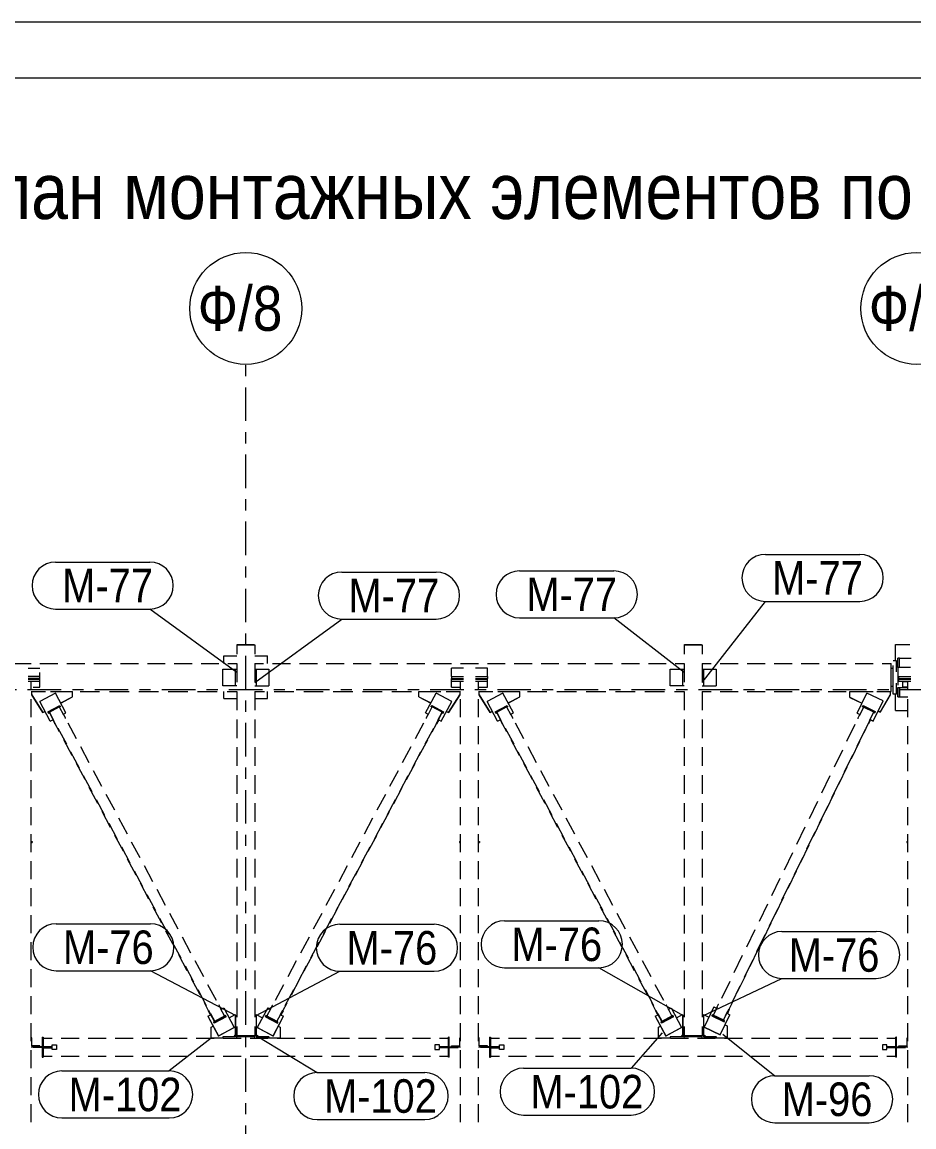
# Model space of a CAD drawing. Header units: millimetres. Extents: x -59 to 782, y -222 to 372.
# Drawn here: x 322 to 401.7, y 272.9 to 371.7 of the extents above; entities that cross this region are included whole.
import ezdxf

# ---------------------------------------------------------------- set-up
doc = ezdxf.new("R2010")
doc.units = ezdxf.units.MM
doc.linetypes.add('XKITLINE00', pattern=[0])
doc.linetypes.add('XKITLINE03', pattern=[6, 3, -1, 1, -1])
for name, color, linetype, lineweight in [('DrawingSheet', 5, 'Continuous', 0), ('OtherObjectType', 1, 'Continuous', 0), ('Part', 2, 'Continuous', 0), ('PartMark', 3, 'Continuous', 0), ('S-GRID', 1, 'Continuous', 0)]:
    doc.layers.add(name, color=color, linetype=linetype, lineweight=lineweight)
doc.styles.add('GOST type A', font='ARIAL.TTF')

msp = doc.modelspace()

# ---------------------------------------------------------------- linework, layer by layer
at = {"layer": 'DrawingSheet', "linetype": 'XKITLINE00', "lineweight": 0}
for p, q in [((781.855, 371.671), (-59.145, 371.671)), ((776.855, 366.671), (-39.145, 366.671))]:
    msp.add_line(p, q, dxfattribs=at)
at = {"layer": 'Part', "linetype": 'XKITLINE00', "lineweight": 0}
for p, q in [((341.2, 315.97), (342.8, 315.97)), ((341.2, 315.97), (341.2, 315.138)), ((341.24, 315.982), (341.242, 316.009)), ((341.24, 315.97), (341.24, 315.982)), ((341.242, 316.009), (342.762, 316.009)), ((341.242, 315.97), (341.242, 316.009)), ((342.762, 315.97), (342.762, 316.009)), ((342.8, 315.97), (342.8, 315.138)), ((381.2, 315.97), (382.8, 315.97)), ((381.2, 315.97), (381.2, 315.138)), ((381.24, 315.982), (381.242, 316.009)), ((381.24, 315.97), (381.24, 315.982)), ((381.242, 316.009), (382.762, 316.009)), ((381.242, 315.97), (381.242, 316.009)), ((382.762, 315.97), (382.762, 316.009)), ((382.8, 315.97), (382.8, 315.138)), ((400.1, 314.56), (400.1, 316)), ((400.1, 316), (401.367, 316)), ((321.2, 314.31), (322.8, 314.31)), ((323.6, 314.31), (325.2, 314.31)), ((326, 314.31), (327.6, 314.31)), ((328.4, 314.31), (330, 314.31)), ((330.8, 314.31), (332.4, 314.31)), ((333.2, 314.31), (334.8, 314.31)), ((335.6, 314.31), (337.2, 314.31)), ((338, 314.31), (339.6, 314.31)), ((340.05, 314.31), (340.05, 314.99)), ((340.05, 314.99), (341.2, 314.99)), ((340.4, 314.31), (341.2, 314.31)), ((341.2, 314.306), (341.2, 312.642)), ((342.8, 314.99), (343.95, 314.99)), ((342.8, 314.31), (343.6, 314.31)), ((342.8, 314.306), (342.8, 312.642)), ((343.95, 314.31), (343.95, 314.99)), ((344.4, 314.31), (346, 314.31)), ((346.8, 314.31), (348.4, 314.31)), ((349.2, 314.31), (350.8, 314.31)), ((351.6, 314.31), (353.2, 314.31)), ((354, 314.31), (355.6, 314.31)), ((356.4, 314.31), (358, 314.31)), ((358.8, 314.31), (360.4, 314.31)), ((361.2, 314.31), (362.8, 314.31)), ((363.6, 314.31), (365.2, 314.31)), ((366, 314.31), (367.6, 314.31)), ((368.4, 314.31), (370, 314.31)), ((370.8, 314.31), (372.4, 314.31)), ((373.2, 314.31), (374.8, 314.31)), ((375.6, 314.31), (377.2, 314.31)), ((378, 314.31), (379.6, 314.31)), ((380.4, 314.31), (381.2, 314.31)), ((381.2, 314.306), (381.2, 312.642)), ((382.8, 314.31), (383.606, 314.31)), ((382.8, 314.306), (382.8, 312.642)), ((384.411, 314.31), (386.023, 314.31)), ((386.829, 314.31), (388.44, 314.31)), ((389.246, 314.31), (390.857, 314.31)), ((391.663, 314.31), (393.274, 314.31)), ((394.08, 314.31), (395.691, 314.31)), ((396.497, 314.31), (398.109, 314.31)), ((398.914, 314.31), (399.72, 314.31)), ((399.72, 313.86), (399.72, 314.31)), ((400.18, 314.56), (399.88, 314.56)), ((400.18, 313.56), (400.18, 314.56)), ((400.44, 314.8), (400.29, 314.8)), ((400.29, 313.96), (400.29, 314.8)), ((400.44, 313.96), (400.44, 314.8)), ((400.45, 313.96), (400.45, 314.8)), ((400.45, 314.8), (401.483, 314.8)), ((322.533, 313.91), (323.6, 313.91)), ((323.6, 313.14), (323.6, 313.519)), ((339.95, 312.31), (339.95, 313.81)), ((339.95, 313.81), (341.2, 313.81)), ((341.08, 312.31), (341.08, 313.81)), ((342.8, 313.81), (342.92, 313.81)), ((342.92, 313.81), (342.92, 312.31)), ((342.92, 313.81), (344.05, 313.81)), ((344.05, 313.81), (344.05, 312.31)), ((361.467, 313.91), (360.4, 313.91)), ((360.4, 313.14), (360.4, 313.91)), ((363.6, 313.91), (362.533, 313.91)), ((363.6, 313.14), (363.6, 313.91)), ((379.95, 312.31), (379.95, 313.81)), ((379.95, 313.81), (381.2, 313.81)), ((381.08, 312.31), (381.08, 313.81)), ((382.8, 313.81), (382.92, 313.81)), ((382.92, 313.81), (382.92, 312.31)), ((382.92, 313.81), (384.05, 313.81)), ((384.05, 313.81), (384.05, 312.31)), ((399.88, 313.86), (399.72, 313.86)), ((399.72, 312.26), (399.72, 313.86)), ((399.88, 313.86), (399.88, 314.147)), ((399.88, 312.26), (399.88, 313.86)), ((400.18, 314.06), (400.29, 314.06)), ((401.43, 313.96), (400.29, 313.96)), ((400.29, 313.96), (400.29, 312.373)), ((323.6, 313.14), (322.533, 313.14)), ((323.6, 312.98), (322.533, 312.98)), ((322.533, 312.9), (323.6, 312.9)), ((322.533, 312.74), (323.6, 312.74)), ((322.8, 311.935), (322.8, 312.74)), ((323.001, 312.21), (323.6, 312.21)), ((323.6, 312.98), (323.6, 313.14)), ((323.6, 312.9), (323.6, 312.98)), ((323.6, 312.74), (323.6, 312.9)), ((323.6, 312.21), (323.6, 312.74)), ((341.2, 312.31), (339.95, 312.31)), ((342.8, 312.31), (342.92, 312.31)), ((342.92, 312.31), (344.05, 312.31)), ((360.4, 313.14), (361.467, 313.14)), ((360.4, 313.14), (360.4, 312.98)), ((360.4, 312.9), (360.4, 312.98)), ((360.4, 312.98), (361.467, 312.98)), ((360.4, 312.74), (360.4, 312.9)), ((360.4, 312.9), (361.467, 312.9)), ((360.4, 312.21), (360.4, 312.74)), ((360.4, 312.74), (361.467, 312.74)), ((360.4, 312.21), (361.2, 312.21)), ((361.2, 311.935), (361.2, 312.74)), ((362.533, 313.14), (363.6, 313.14)), ((362.533, 312.98), (363.6, 312.98)), ((362.533, 312.9), (363.6, 312.9)), ((362.533, 312.74), (363.6, 312.74)), ((362.8, 311.935), (362.8, 312.74)), ((362.8, 312.21), (363.6, 312.21)), ((363.6, 313.14), (363.6, 312.98)), ((363.6, 312.9), (363.6, 312.98)), ((363.6, 312.74), (363.6, 312.9)), ((363.6, 312.21), (363.6, 312.74)), ((381.2, 312.31), (379.95, 312.31)), ((382.8, 312.31), (382.92, 312.31)), ((382.92, 312.31), (384.05, 312.31)), ((399.72, 311.81), (399.72, 312.26)), ((399.88, 312.26), (399.72, 312.26)), ((399.88, 311.56), (399.88, 312.26)), ((400.18, 311.56), (400.18, 312.56)), ((400.4, 312.98), (400.4, 313.14)), ((400.4, 313.14), (401.467, 313.14)), ((400.4, 312.98), (401.467, 312.98)), ((400.4, 312.74), (400.4, 312.9)), ((400.4, 312.9), (401.467, 312.9)), ((400.4, 312.74), (401.467, 312.74)), ((400.75, 312.71), (401.2, 312.71)), ((400.75, 312.21), (400.75, 312.71)), ((401.2, 312.21), (400.75, 312.21)), ((401.2, 311.935), (401.2, 312.74)), ((322.8, 311.81), (323.676, 311.81)), ((322.864, 311.513), (322.864, 311.81)), ((322.864, 311.81), (324.08, 311.81)), ((322.864, 311.508), (322.864, 311.513)), ((323.866, 309.937), (322.864, 311.513)), ((322.864, 311.508), (323.866, 309.932)), ((324.984, 311.668), (323.572, 310.917)), ((324.552, 311.81), (326.305, 311.81)), ((325.925, 309.907), (324.984, 311.668)), ((325.297, 311.81), (326.513, 311.81)), ((325.457, 310.784), (326.513, 311.346)), ((325.459, 310.78), (326.513, 311.341)), ((326.513, 311.346), (326.513, 311.81)), ((326.513, 311.341), (326.513, 311.346)), ((327.181, 311.81), (328.933, 311.81)), ((329.809, 311.81), (331.562, 311.81)), ((332.438, 311.81), (334.19, 311.81)), ((335.067, 311.81), (336.819, 311.81)), ((337.695, 311.81), (339.448, 311.81)), ((340.05, 311.19), (340.05, 311.81)), ((340.324, 311.81), (341.2, 311.81)), ((341.2, 311.81), (341.2, 310.147)), ((342.8, 311.81), (343.676, 311.81)), ((342.8, 311.81), (342.8, 310.147)), ((343.95, 311.19), (343.95, 311.81)), ((344.552, 311.81), (346.305, 311.81)), ((347.181, 311.81), (348.933, 311.81)), ((349.81, 311.81), (351.562, 311.81)), ((352.438, 311.81), (354.19, 311.81)), ((355.067, 311.81), (356.819, 311.81)), ((357.487, 311.346), (357.487, 311.81)), ((357.487, 311.81), (358.703, 311.81)), ((357.487, 311.341), (357.487, 311.346)), ((357.487, 311.346), (358.543, 310.784)), ((357.487, 311.341), (358.541, 310.78)), ((357.695, 311.81), (359.448, 311.81)), ((358.075, 309.907), (359.016, 311.668)), ((360.428, 310.917), (359.016, 311.668)), ((359.92, 311.81), (361.136, 311.81)), ((361.136, 311.513), (360.133, 309.937)), ((360.133, 309.932), (361.136, 311.508)), ((360.324, 311.81), (361.2, 311.81)), ((361.136, 311.81), (361.136, 311.513)), ((361.136, 311.508), (361.136, 311.513)), ((362.8, 311.81), (363.676, 311.81)), ((362.864, 311.513), (362.864, 311.81)), ((362.864, 311.81), (364.08, 311.81)), ((362.864, 311.508), (362.864, 311.513)), ((363.866, 309.937), (362.864, 311.513)), ((362.864, 311.508), (363.866, 309.932)), ((364.984, 311.668), (363.572, 310.917)), ((364.552, 311.81), (366.305, 311.81)), ((365.925, 309.907), (364.984, 311.668)), ((365.297, 311.81), (366.513, 311.81)), ((365.457, 310.784), (366.513, 311.346)), ((365.459, 310.78), (366.513, 311.341)), ((366.513, 311.346), (366.513, 311.81)), ((366.513, 311.341), (366.513, 311.346)), ((367.181, 311.81), (368.933, 311.81)), ((369.81, 311.81), (371.562, 311.81)), ((372.438, 311.81), (374.19, 311.81)), ((375.067, 311.81), (376.819, 311.81)), ((377.695, 311.81), (379.448, 311.81)), ((380.324, 311.81), (381.2, 311.81)), ((381.2, 311.81), (381.2, 310.147)), ((382.8, 311.81), (383.606, 311.81)), ((382.8, 311.81), (382.8, 310.147)), ((384.411, 311.81), (386.023, 311.81)), ((386.829, 311.81), (388.44, 311.81)), ((389.246, 311.81), (390.857, 311.81)), ((391.663, 311.81), (393.274, 311.81)), ((394.08, 311.81), (395.691, 311.81)), ((396.023, 311.289), (396.023, 311.81)), ((396.023, 311.81), (397.22, 311.81)), ((396.023, 311.284), (396.023, 311.289)), ((396.023, 311.289), (397.1, 310.767)), ((396.023, 311.284), (397.098, 310.762)), ((396.497, 311.81), (398.109, 311.81)), ((396.665, 309.874), (397.54, 311.668)), ((398.979, 310.97), (397.54, 311.668)), ((398.418, 311.81), (399.615, 311.81)), ((399.615, 311.513), (398.721, 309.98)), ((398.721, 309.975), (399.615, 311.508)), ((398.914, 311.81), (399.72, 311.81)), ((399.615, 311.81), (399.615, 311.513)), ((399.615, 311.508), (399.615, 311.513)), ((400.18, 311.56), (399.88, 311.56)), ((400.1, 310.12), (400.1, 311.56)), ((400.18, 312.06), (400.29, 312.06)), ((400.29, 311.32), (400.29, 312.16)), ((400.29, 312.16), (401.2, 312.16)), ((400.29, 311.32), (400.44, 311.32)), ((400.44, 311.32), (400.44, 312.16)), ((400.45, 312.16), (400.45, 311.32)), ((400.45, 311.32), (401.2, 311.32)), ((322.8, 309.521), (322.8, 311.131)), ((324.514, 309.156), (323.572, 310.917)), ((323.572, 310.917), (323.572, 310.912)), ((324.514, 309.151), (323.572, 310.912)), ((324.31, 309.989), (325.376, 310.556)), ((324.348, 309.919), (325.413, 310.486)), ((324.439, 309.961), (325.322, 310.431)), ((325.322, 310.431), (325.701, 309.722)), ((325.334, 310.407), (325.413, 310.449)), ((325.376, 310.556), (325.413, 310.486)), ((325.413, 310.486), (325.413, 310.449)), ((340.05, 311.19), (341.2, 311.19)), ((342.8, 311.19), (343.95, 311.19)), ((358.299, 309.722), (358.678, 310.431)), ((358.624, 310.556), (358.587, 310.486)), ((358.587, 310.486), (359.652, 309.919)), ((358.587, 310.449), (358.587, 310.486)), ((358.587, 310.449), (358.666, 310.407)), ((358.624, 310.556), (359.69, 309.989)), ((359.561, 309.961), (358.678, 310.431)), ((359.486, 309.156), (360.428, 310.917)), ((359.486, 309.151), (360.428, 310.912)), ((360.428, 310.912), (360.428, 310.917)), ((361.2, 309.521), (361.2, 311.131)), ((362.8, 309.521), (362.8, 311.131)), ((364.514, 309.156), (363.572, 310.917)), ((363.572, 310.917), (363.572, 310.912)), ((364.514, 309.151), (363.572, 310.912)), ((364.31, 309.989), (365.376, 310.556)), ((364.348, 309.919), (365.413, 310.486)), ((364.439, 309.961), (365.322, 310.431)), ((365.322, 310.431), (365.701, 309.722)), ((365.334, 310.407), (365.413, 310.449)), ((365.376, 310.556), (365.413, 310.486)), ((365.413, 310.486), (365.413, 310.449)), ((396.877, 309.653), (397.25, 310.419)), ((397.191, 310.543), (397.156, 310.471)), ((397.156, 310.471), (398.243, 309.944)), ((397.156, 310.434), (397.156, 310.471)), ((397.156, 310.434), (397.238, 310.394)), ((397.191, 310.543), (398.278, 310.015)), ((398.149, 309.982), (397.25, 310.419)), ((398.104, 309.175), (398.979, 310.97)), ((398.104, 309.17), (398.979, 310.965)), ((398.979, 310.965), (398.979, 310.97)), ((401.2, 309.521), (401.2, 311.131)), ((323.866, 309.937), (324.043, 310.031)), ((323.866, 309.932), (324.045, 310.027)), ((323.866, 309.932), (323.866, 309.937)), ((324.31, 309.989), (324.31, 309.952)), ((324.31, 309.989), (324.348, 309.919)), ((324.31, 309.952), (324.348, 309.882)), ((324.348, 309.882), (324.44, 309.931)), ((324.348, 309.882), (324.348, 309.919)), ((324.439, 309.931), (324.439, 309.961)), ((324.439, 309.961), (324.818, 309.252)), ((324.774, 309.305), (324.439, 309.931)), ((324.514, 309.156), (324.743, 309.278)), ((324.514, 309.151), (324.743, 309.273)), ((324.743, 309.289), (324.778, 309.307)), ((324.743, 309.289), (324.931, 308.936)), ((324.743, 309.262), (324.743, 309.289)), ((324.743, 309.262), (324.931, 308.91)), ((324.967, 308.955), (324.778, 309.307)), ((325.669, 309.781), (325.696, 309.796)), ((325.884, 309.444), (325.696, 309.796)), ((325.7, 309.788), (325.925, 309.907)), ((325.702, 309.784), (325.925, 309.902)), ((325.857, 309.429), (325.884, 309.444)), ((325.868, 309.409), (325.884, 309.417)), ((325.884, 309.417), (325.884, 309.444)), ((325.925, 309.902), (325.925, 309.907)), ((341.2, 309.315), (341.2, 307.651)), ((342.8, 309.315), (342.8, 307.651)), ((358.075, 309.907), (358.3, 309.788)), ((358.075, 309.902), (358.075, 309.907)), ((358.075, 309.902), (358.298, 309.784)), ((358.304, 309.796), (358.116, 309.444)), ((358.116, 309.444), (358.116, 309.417)), ((358.116, 309.444), (358.143, 309.429)), ((358.116, 309.417), (358.132, 309.409)), ((358.304, 309.796), (358.331, 309.781)), ((359.222, 309.307), (359.033, 308.955)), ((359.069, 308.936), (359.257, 309.289)), ((359.257, 309.262), (359.069, 308.91)), ((359.182, 309.252), (359.561, 309.961)), ((359.222, 309.307), (359.257, 309.289)), ((359.226, 309.305), (359.561, 309.931)), ((359.257, 309.289), (359.257, 309.262)), ((359.257, 309.278), (359.486, 309.156)), ((359.257, 309.273), (359.486, 309.151)), ((359.56, 309.931), (359.652, 309.882)), ((359.561, 309.931), (359.561, 309.961)), ((359.652, 309.919), (359.69, 309.989)), ((359.652, 309.882), (359.69, 309.952)), ((359.652, 309.919), (359.652, 309.882)), ((359.69, 309.989), (359.69, 309.952)), ((359.955, 310.027), (360.133, 309.932)), ((359.957, 310.031), (360.133, 309.937)), ((360.133, 309.932), (360.133, 309.937)), ((363.866, 309.937), (364.043, 310.031)), ((363.866, 309.932), (364.045, 310.027)), ((363.866, 309.932), (363.866, 309.937)), ((364.31, 309.989), (364.31, 309.952)), ((364.31, 309.989), (364.348, 309.919)), ((364.31, 309.952), (364.348, 309.882)), ((364.348, 309.882), (364.44, 309.931)), ((364.348, 309.882), (364.348, 309.919)), ((364.439, 309.931), (364.439, 309.961)), ((364.439, 309.961), (364.818, 309.252)), ((364.774, 309.305), (364.439, 309.931)), ((364.514, 309.156), (364.743, 309.278)), ((364.514, 309.151), (364.743, 309.273)), ((364.743, 309.289), (364.778, 309.307)), ((364.743, 309.289), (364.931, 308.936)), ((364.743, 309.262), (364.743, 309.289)), ((364.743, 309.262), (364.931, 308.91)), ((364.967, 308.955), (364.778, 309.307)), ((365.669, 309.781), (365.696, 309.796)), ((365.884, 309.444), (365.696, 309.796)), ((365.7, 309.788), (365.925, 309.907)), ((365.702, 309.784), (365.925, 309.902)), ((365.857, 309.429), (365.884, 309.444)), ((365.868, 309.409), (365.884, 309.417)), ((365.884, 309.417), (365.884, 309.444)), ((365.925, 309.902), (365.925, 309.907)), ((381.2, 309.315), (381.2, 307.651)), ((382.8, 309.315), (382.8, 307.651)), ((396.665, 309.874), (396.895, 309.762)), ((396.665, 309.868), (396.665, 309.874)), ((396.665, 309.868), (396.893, 309.758)), ((396.899, 309.771), (396.724, 309.412)), ((396.724, 309.412), (396.724, 309.385)), ((396.724, 309.412), (396.752, 309.398)), ((396.724, 309.385), (396.742, 309.377)), ((396.899, 309.771), (396.927, 309.757)), ((397.834, 309.317), (397.659, 308.958)), ((397.695, 308.94), (397.87, 309.299)), ((397.87, 309.273), (397.695, 308.914)), ((397.776, 309.217), (398.149, 309.982)), ((397.834, 309.317), (397.87, 309.299)), ((397.838, 309.315), (398.149, 309.953)), ((397.87, 309.299), (397.87, 309.273)), ((397.87, 309.289), (398.104, 309.175)), ((397.87, 309.283), (398.104, 309.17)), ((398.149, 309.953), (398.149, 309.982)), ((398.149, 309.952), (398.243, 309.907)), ((398.243, 309.944), (398.278, 310.015)), ((398.243, 309.907), (398.278, 309.978)), ((398.243, 309.944), (398.243, 309.907)), ((398.278, 310.015), (398.278, 309.978)), ((398.539, 310.063), (398.721, 309.975)), ((398.541, 310.067), (398.721, 309.98)), ((398.721, 309.975), (398.721, 309.98)), ((400.1, 310.12), (401.2, 310.12)), ((322.8, 307.107), (322.8, 308.716)), ((324.514, 309.151), (324.514, 309.156)), ((324.931, 308.936), (324.967, 308.955)), ((324.931, 308.91), (324.931, 308.936)), ((324.931, 308.91), (324.967, 308.929)), ((325.34, 308.212), (324.958, 308.925)), ((324.967, 308.929), (324.967, 308.955)), ((325.198, 308.543), (325.956, 307.125)), ((326.08, 309.013), (326.838, 307.595)), ((357.162, 307.595), (357.92, 309.013)), ((358.044, 307.125), (358.802, 308.543)), ((358.66, 308.212), (359.042, 308.925)), ((359.033, 308.955), (359.033, 308.929)), ((359.033, 308.955), (359.069, 308.936)), ((359.033, 308.929), (359.069, 308.91)), ((359.069, 308.91), (359.069, 308.936)), ((359.486, 309.151), (359.486, 309.156)), ((361.2, 307.107), (361.2, 308.716)), ((362.8, 307.107), (362.8, 308.716)), ((364.514, 309.151), (364.514, 309.156)), ((364.931, 308.936), (364.967, 308.955)), ((364.931, 308.91), (364.931, 308.936)), ((364.931, 308.91), (364.967, 308.929)), ((365.34, 308.212), (364.958, 308.925)), ((364.967, 308.929), (364.967, 308.955)), ((365.198, 308.543), (365.956, 307.125)), ((366.08, 309.013), (366.838, 307.595)), ((395.757, 307.357), (396.504, 308.888)), ((396.656, 306.92), (397.403, 308.451)), ((397.29, 308.154), (397.667, 308.928)), ((397.659, 308.958), (397.659, 308.931)), ((397.659, 308.958), (397.695, 308.94)), ((397.659, 308.931), (397.695, 308.914)), ((397.695, 308.914), (397.695, 308.94)), ((398.104, 309.17), (398.104, 309.175)), ((401.2, 307.107), (401.2, 308.716)), ((326.483, 306.073), (325.721, 307.499)), ((357.517, 306.073), (358.279, 307.499)), ((366.483, 306.073), (365.721, 307.499)), ((396.158, 305.833), (396.913, 307.38)), ((322.8, 304.693), (322.8, 306.302)), ((326.335, 306.416), (327.093, 304.998)), ((327.217, 306.886), (327.975, 305.468)), ((341.2, 306.819), (341.2, 305.155)), ((342.8, 306.819), (342.8, 305.155)), ((356.025, 305.468), (356.783, 306.886)), ((356.907, 304.998), (357.665, 306.416)), ((361.2, 304.693), (361.2, 306.302)), ((362.8, 304.693), (362.8, 306.302)), ((366.335, 306.416), (367.093, 304.998)), ((367.217, 306.886), (367.975, 305.468)), ((381.2, 306.819), (381.2, 305.155)), ((382.8, 306.819), (382.8, 305.155)), ((394.638, 305.06), (395.384, 306.591)), ((401.2, 304.693), (401.2, 306.302)), ((327.626, 303.935), (326.864, 305.36)), ((356.374, 303.935), (357.136, 305.36)), ((367.626, 303.935), (366.864, 305.36)), ((395.537, 304.623), (396.283, 306.155)), ((328.354, 304.759), (329.112, 303.341)), ((341.2, 304.324), (341.2, 302.66)), ((342.8, 304.324), (342.8, 302.66)), ((354.888, 303.341), (355.646, 304.759)), ((368.354, 304.759), (369.112, 303.341)), ((381.2, 304.324), (381.2, 302.66)), ((382.8, 304.324), (382.8, 302.66)), ((393.518, 302.763), (394.264, 304.294)), ((395.027, 303.511), (395.781, 305.059)), ((322.8, 302.278), (322.8, 303.888)), ((327.472, 304.289), (328.23, 302.871)), ((355.77, 302.871), (356.528, 304.289)), ((361.2, 302.278), (361.2, 303.888)), ((362.8, 302.278), (362.8, 303.888)), ((367.472, 304.289), (368.23, 302.871)), ((394.417, 302.327), (395.164, 303.858)), ((401.2, 302.278), (401.2, 303.888)), ((328.77, 301.796), (328.007, 303.222)), ((329.491, 302.632), (330.249, 301.214)), ((353.751, 301.214), (354.509, 302.632)), ((355.23, 301.796), (355.993, 303.222)), ((368.77, 301.796), (368.007, 303.222)), ((369.491, 302.632), (370.249, 301.214)), ((393.895, 301.19), (394.65, 302.738)), ((322.8, 299.864), (322.8, 301.474)), ((328.609, 302.162), (329.367, 300.744)), ((341.2, 301.828), (341.2, 300.164)), ((342.8, 301.828), (342.8, 300.164)), ((354.633, 300.744), (355.391, 302.162)), ((361.2, 299.864), (361.2, 301.474)), ((362.8, 299.864), (362.8, 301.474)), ((368.609, 302.162), (369.367, 300.744)), ((381.2, 301.828), (381.2, 300.164)), ((382.8, 301.828), (382.8, 300.164)), ((392.399, 300.467), (393.145, 301.998)), ((393.298, 300.03), (394.044, 301.561)), ((401.2, 299.864), (401.2, 301.474)), ((329.913, 299.657), (329.151, 301.083)), ((330.628, 300.505), (331.386, 299.087)), ((352.614, 299.087), (353.372, 300.505)), ((354.087, 299.657), (354.849, 301.083)), ((369.913, 299.657), (369.151, 301.083)), ((370.628, 300.505), (371.386, 299.087)), ((392.764, 298.869), (393.518, 300.416)), ((329.746, 300.035), (330.504, 298.617)), ((353.496, 298.617), (354.254, 300.035)), ((369.746, 300.035), (370.504, 298.617)), ((391.279, 298.17), (392.025, 299.701)), ((322.8, 297.45), (322.8, 299.059)), ((322.8, 298.396), (322.9, 298.396)), ((322.9, 298.396), (322.9, 298.316)), ((331.056, 297.519), (330.294, 298.945)), ((331.765, 298.378), (332.523, 296.96)), ((341.2, 299.332), (341.2, 297.669)), ((342.8, 299.332), (342.8, 297.669)), ((351.477, 296.96), (352.235, 298.378)), ((352.944, 297.519), (353.706, 298.945)), ((361.1, 298.396), (361.2, 298.396)), ((361.1, 298.396), (361.1, 298.316)), ((361.2, 297.45), (361.2, 299.059)), ((362.8, 297.45), (362.8, 299.059)), ((362.8, 298.396), (362.9, 298.396)), ((362.9, 298.396), (362.9, 298.316)), ((371.056, 297.519), (370.294, 298.945)), ((371.765, 298.378), (372.523, 296.96)), ((381.2, 299.332), (381.2, 297.669)), ((382.8, 299.332), (382.8, 297.669)), ((392.178, 297.734), (392.925, 299.265)), ((401.1, 298.396), (401.2, 298.396)), ((401.1, 298.396), (401.1, 298.316)), ((401.2, 297.45), (401.2, 299.059)), ((322.8, 298.316), (322.9, 298.316)), ((330.883, 297.908), (331.641, 296.49)), ((352.359, 296.49), (353.117, 297.908)), ((361.1, 298.316), (361.2, 298.316)), ((362.8, 298.316), (362.9, 298.316)), ((370.883, 297.908), (371.641, 296.49)), ((390.16, 295.873), (390.906, 297.404)), ((391.632, 296.547), (392.387, 298.095)), ((401.1, 298.316), (401.2, 298.316)), ((322.8, 295.036), (322.8, 296.645)), ((332.2, 295.38), (331.437, 296.806)), ((341.2, 296.837), (341.2, 295.173)), ((342.8, 296.837), (342.8, 295.173)), ((351.8, 295.38), (352.563, 296.806)), ((361.2, 295.036), (361.2, 296.645)), ((362.8, 295.036), (362.8, 296.645)), ((372.2, 295.38), (371.437, 296.806)), ((381.2, 296.837), (381.2, 295.173)), ((382.8, 296.837), (382.8, 295.173)), ((391.059, 295.437), (391.805, 296.968)), ((401.2, 295.036), (401.2, 296.645)), ((332.02, 295.781), (332.778, 294.363)), ((332.902, 296.251), (333.661, 294.833)), ((350.339, 294.833), (351.097, 296.251)), ((351.222, 294.363), (351.98, 295.781)), ((372.02, 295.781), (372.778, 294.363)), ((372.902, 296.251), (373.661, 294.833)), ((390.501, 294.226), (391.255, 295.774)), ((333.343, 293.242), (332.581, 294.667)), ((350.657, 293.242), (351.419, 294.667)), ((373.343, 293.242), (372.581, 294.667)), ((389.04, 293.577), (389.786, 295.108)), ((389.939, 293.14), (390.686, 294.671)), ((322.8, 292.621), (322.8, 294.231)), ((333.157, 293.654), (333.915, 292.236)), ((334.04, 294.124), (334.798, 292.706)), ((341.2, 294.341), (341.2, 292.677)), ((342.8, 294.341), (342.8, 292.677)), ((349.202, 292.706), (349.96, 294.124)), ((350.085, 292.236), (350.843, 293.654)), ((361.2, 292.621), (361.2, 294.231)), ((362.8, 292.621), (362.8, 294.231)), ((373.157, 293.654), (373.915, 292.236)), ((374.04, 294.124), (374.798, 292.706)), ((381.2, 294.341), (381.2, 292.677)), ((382.8, 294.341), (382.8, 292.677)), ((389.369, 291.905), (390.123, 293.452)), ((401.2, 292.621), (401.2, 294.231)), ((334.486, 291.103), (333.724, 292.529)), ((349.514, 291.103), (350.276, 292.529)), ((374.486, 291.103), (373.724, 292.529)), ((387.921, 291.28), (388.667, 292.811)), ((322.8, 290.207), (322.8, 291.817)), ((334.294, 291.527), (335.052, 290.109)), ((335.177, 291.997), (335.935, 290.579)), ((341.2, 291.846), (341.2, 290.182)), ((342.8, 291.846), (342.8, 290.182)), ((348.065, 290.579), (348.823, 291.997)), ((348.947, 290.109), (349.706, 291.527)), ((361.2, 290.207), (361.2, 291.817)), ((362.8, 290.207), (362.8, 291.817)), ((374.294, 291.527), (375.052, 290.109)), ((375.177, 291.997), (375.935, 290.579)), ((381.2, 291.846), (381.2, 290.182)), ((382.8, 291.846), (382.8, 290.182)), ((388.82, 290.844), (389.566, 292.375)), ((401.2, 290.207), (401.2, 291.817)), ((386.801, 288.983), (387.547, 290.514)), ((388.238, 289.584), (388.992, 291.131)), ((335.63, 288.965), (334.867, 290.39)), ((336.314, 289.87), (337.072, 288.452)), ((346.928, 288.452), (347.686, 289.87)), ((348.37, 288.965), (349.133, 290.39)), ((375.63, 288.965), (374.867, 290.39)), ((376.314, 289.87), (377.072, 288.452)), ((387.7, 288.547), (388.447, 290.078)), ((322.8, 287.793), (322.8, 289.402)), ((335.432, 289.4), (336.19, 287.983)), ((341.2, 289.35), (341.2, 287.686)), ((342.8, 289.35), (342.8, 287.686)), ((347.81, 287.983), (348.568, 289.4)), ((361.2, 287.793), (361.2, 289.402)), ((362.8, 287.793), (362.8, 289.402)), ((375.432, 289.4), (376.19, 287.983)), ((381.2, 289.35), (381.2, 287.686)), ((382.8, 289.35), (382.8, 287.686)), ((387.106, 287.262), (387.86, 288.81)), ((401.2, 287.793), (401.2, 289.402)), ((336.773, 286.826), (336.011, 288.252)), ((337.451, 287.743), (338.209, 286.325)), ((345.791, 286.325), (346.549, 287.743)), ((347.227, 286.826), (347.989, 288.252)), ((376.773, 286.826), (376.011, 288.252)), ((377.451, 287.743), (378.209, 286.325)), ((385.682, 286.687), (386.428, 288.218)), ((386.581, 286.25), (387.327, 287.781)), ((322.8, 285.379), (322.8, 286.988)), ((336.569, 287.274), (337.327, 285.856)), ((341.2, 286.854), (341.2, 285.191)), ((342.8, 286.854), (342.8, 285.191)), ((346.673, 285.856), (347.431, 287.274)), ((361.2, 285.379), (361.2, 286.988)), ((362.8, 285.379), (362.8, 286.988)), ((376.569, 287.274), (377.327, 285.856)), ((381.2, 286.854), (381.2, 285.191)), ((382.8, 286.854), (382.8, 285.191)), ((401.2, 285.379), (401.2, 286.988)), ((337.916, 284.687), (337.154, 286.113)), ((338.588, 285.616), (339.346, 284.198)), ((344.654, 284.198), (345.412, 285.616)), ((346.084, 284.687), (346.846, 286.113)), ((377.916, 284.687), (377.154, 286.113)), ((378.588, 285.616), (379.346, 284.198)), ((384.562, 284.39), (385.308, 285.921)), ((385.975, 284.941), (386.729, 286.489)), ((322.8, 282.965), (322.8, 284.574)), ((337.706, 285.147), (338.464, 283.729)), ((345.536, 283.729), (346.294, 285.147)), ((361.2, 282.965), (361.2, 284.574)), ((362.8, 282.965), (362.8, 284.574)), ((377.706, 285.147), (378.464, 283.729)), ((385.461, 283.954), (386.208, 285.485)), ((401.2, 282.965), (401.2, 284.574)), ((338.678, 283.262), (338.297, 283.974)), ((339.615, 283.76), (339.588, 283.746)), ((339.803, 283.408), (339.615, 283.76)), ((341.2, 284.359), (341.2, 282.695)), ((342.8, 284.359), (342.8, 282.695)), ((344.197, 283.408), (344.385, 283.76)), ((344.385, 283.76), (344.412, 283.746)), ((345.321, 283.262), (345.703, 283.974)), ((378.678, 283.262), (378.297, 283.974)), ((379.615, 283.76), (379.588, 283.746)), ((379.803, 283.408), (379.615, 283.76)), ((381.2, 284.359), (381.2, 282.695)), ((382.8, 284.359), (382.8, 282.695)), ((383.858, 283.6), (382.983, 281.806)), ((383.816, 282.859), (384.189, 283.624)), ((383.858, 283.6), (384.116, 283.475)), ((384.092, 283.497), (384.267, 283.856)), ((384.267, 283.856), (384.295, 283.842)), ((385.22, 283.393), (385.597, 284.167)), ((338.621, 282.768), (338.886, 282.909)), ((338.621, 282.768), (338.621, 282.763)), ((338.621, 282.768), (339.563, 281.007)), ((338.621, 282.763), (339.563, 281.002)), ((338.698, 283.272), (338.662, 283.253)), ((338.662, 283.227), (338.662, 283.253)), ((338.662, 283.253), (338.851, 282.901)), ((338.844, 282.887), (338.662, 283.227)), ((338.886, 282.92), (338.698, 283.272)), ((338.843, 283.02), (339.222, 282.311)), ((338.886, 282.92), (338.851, 282.901)), ((338.851, 282.901), (338.851, 282.89)), ((338.886, 282.909), (338.886, 282.92)), ((339.21, 282.304), (338.886, 282.91)), ((340.198, 282.831), (339.133, 282.264)), ((340.236, 282.76), (339.171, 282.193)), ((340.236, 282.723), (339.171, 282.156)), ((339.725, 283.489), (340.104, 282.78)), ((339.803, 283.408), (339.776, 283.394)), ((339.781, 283.386), (340.033, 283.52)), ((339.803, 283.398), (339.803, 283.408)), ((340.033, 283.52), (340.974, 281.759)), ((340.236, 282.76), (340.198, 282.831)), ((340.236, 282.723), (340.236, 282.76)), ((340.506, 282.635), (341.06, 282.93)), ((341.06, 282.93), (341.06, 281.1)), ((341.2, 282.8), (341.08, 282.8)), ((341.08, 282.8), (341.08, 280.92)), ((342.8, 282.8), (342.92, 282.8)), ((342.92, 282.8), (342.92, 280.92)), ((342.94, 282.93), (342.94, 281.095)), ((342.94, 282.93), (343.494, 282.635)), ((343.967, 283.52), (343.026, 281.759)), ((343.764, 282.76), (343.801, 282.831)), ((344.829, 282.193), (343.764, 282.76)), ((343.764, 282.76), (343.764, 282.723)), ((343.764, 282.723), (344.829, 282.156)), ((344.867, 282.264), (343.801, 282.831)), ((343.896, 282.78), (344.275, 283.489)), ((343.967, 283.52), (344.219, 283.386)), ((344.224, 283.394), (344.197, 283.408)), ((344.197, 283.398), (344.197, 283.408)), ((344.437, 281.007), (345.379, 282.768)), ((344.437, 281.002), (345.379, 282.763)), ((344.778, 282.311), (345.157, 283.02)), ((344.79, 282.304), (345.114, 282.91)), ((345.114, 282.92), (345.302, 283.272)), ((345.149, 282.901), (345.114, 282.92)), ((345.114, 282.909), (345.114, 282.92)), ((345.114, 282.909), (345.379, 282.768)), ((345.338, 283.253), (345.149, 282.901)), ((345.149, 282.89), (345.149, 282.901)), ((345.156, 282.887), (345.338, 283.227)), ((345.302, 283.272), (345.338, 283.253)), ((345.338, 283.227), (345.338, 283.253)), ((345.379, 282.768), (345.379, 282.763)), ((378.621, 282.768), (378.886, 282.909)), ((378.621, 282.768), (378.621, 282.763)), ((378.621, 282.768), (379.563, 281.007)), ((378.621, 282.763), (379.563, 281.002)), ((378.698, 283.272), (378.662, 283.253)), ((378.662, 283.227), (378.662, 283.253)), ((378.662, 283.253), (378.851, 282.901)), ((378.844, 282.887), (378.662, 283.227)), ((378.886, 282.92), (378.698, 283.272)), ((378.843, 283.02), (379.222, 282.311)), ((378.886, 282.92), (378.851, 282.901)), ((378.851, 282.901), (378.851, 282.89)), ((378.886, 282.909), (378.886, 282.92)), ((379.21, 282.304), (378.886, 282.91)), ((380.198, 282.831), (379.133, 282.264)), ((380.236, 282.76), (379.171, 282.193)), ((380.236, 282.723), (379.171, 282.156)), ((379.725, 283.489), (380.104, 282.78)), ((379.803, 283.408), (379.776, 283.394)), ((379.781, 283.386), (380.033, 283.52)), ((379.803, 283.398), (379.803, 283.408)), ((380.033, 283.52), (380.974, 281.759)), ((380.236, 282.76), (380.198, 282.831)), ((380.236, 282.723), (380.236, 282.76)), ((380.506, 282.635), (381.06, 282.93)), ((381.06, 282.93), (381.06, 281.1)), ((381.2, 282.8), (381.08, 282.8)), ((381.08, 282.8), (381.08, 280.92)), ((382.8, 282.8), (382.92, 282.8)), ((382.92, 282.8), (382.92, 280.92)), ((382.94, 282.931), (382.94, 281.095)), ((382.94, 282.931), (383.419, 282.699)), ((383.684, 282.834), (383.719, 282.906)), ((384.771, 282.306), (383.684, 282.834)), ((383.684, 282.834), (383.684, 282.797)), ((383.684, 282.797), (384.771, 282.269)), ((384.806, 282.378), (383.719, 282.906)), ((384.12, 283.484), (384.092, 283.497)), ((384.092, 283.487), (384.092, 283.497)), ((384.422, 281.107), (385.297, 282.902)), ((384.422, 281.102), (385.297, 282.897)), ((384.715, 282.422), (385.088, 283.188)), ((384.727, 282.417), (385.027, 283.033)), ((385.027, 283.043), (385.202, 283.402)), ((385.063, 283.026), (385.027, 283.043)), ((385.027, 283.033), (385.027, 283.043)), ((385.027, 283.033), (385.297, 282.902)), ((385.238, 283.385), (385.063, 283.026)), ((385.063, 283.015), (385.063, 283.026)), ((385.069, 283.012), (385.238, 283.359)), ((385.202, 283.402), (385.238, 283.385)), ((385.238, 283.359), (385.238, 283.385)), ((385.297, 282.902), (385.297, 282.897)), ((322.8, 280.55), (322.8, 282.16)), ((338.915, 281.789), (339.092, 281.883)), ((338.915, 280.805), (338.915, 281.789)), ((339.171, 282.193), (339.133, 282.264)), ((339.133, 282.264), (339.133, 282.227)), ((339.171, 282.156), (339.133, 282.227)), ((339.171, 282.193), (339.171, 282.156)), ((339.563, 281.007), (340.974, 281.759)), ((340.974, 281.754), (339.563, 281.002)), ((340.974, 281.759), (340.974, 281.754)), ((341.2, 281.863), (341.2, 281.031)), ((342.8, 281.863), (342.8, 281.031)), ((343.026, 281.759), (344.437, 281.007)), ((343.026, 281.754), (343.026, 281.759)), ((344.437, 281.002), (343.026, 281.754)), ((344.829, 282.193), (344.867, 282.264)), ((344.829, 282.156), (344.867, 282.227)), ((344.829, 282.156), (344.829, 282.193)), ((344.867, 282.227), (344.867, 282.264)), ((344.908, 281.883), (345.085, 281.789)), ((345.085, 281.789), (345.085, 280.805)), ((361.2, 280.55), (361.2, 282.16)), ((362.8, 280.55), (362.8, 282.16)), ((378.915, 281.789), (379.092, 281.883)), ((378.915, 280.805), (378.915, 281.789)), ((379.171, 282.193), (379.133, 282.264)), ((379.133, 282.264), (379.133, 282.227)), ((379.171, 282.156), (379.133, 282.227)), ((379.171, 282.193), (379.171, 282.156)), ((379.563, 281.007), (380.974, 281.759)), ((380.974, 281.754), (379.563, 281.002)), ((380.974, 281.759), (380.974, 281.754)), ((381.2, 281.863), (381.2, 281.031)), ((382.8, 281.863), (382.8, 281.031)), ((382.983, 281.806), (384.422, 281.107)), ((382.983, 281.8), (382.983, 281.806)), ((384.422, 281.102), (382.983, 281.8)), ((384.771, 282.306), (384.806, 282.378)), ((384.771, 282.269), (384.806, 282.341)), ((384.771, 282.269), (384.771, 282.306)), ((384.806, 282.341), (384.806, 282.378)), ((384.86, 281.999), (385.039, 281.912)), ((385.039, 281.912), (385.039, 280.805)), ((401.2, 280.55), (401.2, 282.16)), ((322.87, 280.84), (322.8, 280.84)), ((322.87, 280.11), (322.87, 280.84)), ((323.8, 280.9), (323.8, 280.04)), ((323.8, 280.9), (323.88, 280.9)), ((323.88, 280.9), (323.88, 280.04)), ((323.88, 280.8), (324.685, 280.8)), ((325.491, 280.8), (327.101, 280.8)), ((327.907, 280.8), (329.517, 280.8)), ((330.323, 280.8), (331.933, 280.8)), ((332.739, 280.8), (334.349, 280.8)), ((335.155, 280.8), (336.765, 280.8)), ((337.571, 280.8), (339.181, 280.8)), ((338.915, 280.8), (338.915, 280.805)), ((339.95, 280.805), (338.915, 280.805)), ((339.563, 281.002), (339.563, 281.007)), ((340.9, 280.94), (339.95, 280.94)), ((339.95, 280.94), (339.95, 280.92)), ((341.08, 280.92), (339.95, 280.92)), ((339.95, 280.92), (339.95, 280.8)), ((339.987, 280.8), (341.597, 280.8)), ((341.06, 281.1), (340.9, 280.94)), ((341.2, 281.04), (342.787, 281.04)), ((341.2, 280.8), (341.2, 281.031)), ((341.24, 281.039), (341.24, 280.972)), ((341.24, 281.039), (342.76, 281.039)), ((341.24, 280.999), (342.76, 280.999)), ((341.24, 280.972), (342.76, 280.972)), ((342.403, 280.8), (344.013, 280.8)), ((342.76, 280.972), (342.76, 281.039)), ((342.8, 280.8), (342.8, 281.031)), ((342.92, 280.92), (344.05, 280.92)), ((343.1, 280.945), (342.94, 281.105)), ((342.94, 281.095), (343.1, 280.935)), ((343.1, 280.935), (343.1, 280.945)), ((343.1, 280.945), (344.05, 280.945)), ((343.1, 280.935), (344.05, 280.935)), ((344.05, 280.92), (344.05, 280.945)), ((344.05, 280.92), (344.05, 280.8)), ((345.085, 280.805), (344.05, 280.805)), ((344.437, 281.007), (344.437, 281.002)), ((344.819, 280.8), (346.429, 280.8)), ((345.085, 280.8), (345.085, 280.805)), ((347.235, 280.8), (348.845, 280.8)), ((349.651, 280.8), (351.261, 280.8)), ((352.067, 280.8), (353.677, 280.8)), ((354.483, 280.8), (356.093, 280.8)), ((356.899, 280.8), (358.509, 280.8)), ((359.315, 280.8), (360.12, 280.8)), ((360.2, 280.9), (360.12, 280.9)), ((360.12, 280.04), (360.12, 280.9)), ((360.2, 280.04), (360.2, 280.9)), ((361.13, 280.11), (361.13, 280.84)), ((361.13, 280.84), (361.2, 280.84)), ((362.87, 280.84), (362.8, 280.84)), ((362.87, 280.11), (362.87, 280.84)), ((363.8, 280.9), (363.8, 280.04)), ((363.8, 280.9), (363.88, 280.9)), ((363.88, 280.9), (363.88, 280.04)), ((363.88, 280.8), (364.685, 280.8)), ((365.491, 280.8), (367.101, 280.8)), ((367.907, 280.8), (369.517, 280.8)), ((370.323, 280.8), (371.933, 280.8)), ((372.739, 280.8), (374.349, 280.8)), ((375.155, 280.8), (376.765, 280.8)), ((377.571, 280.8), (379.181, 280.8)), ((378.915, 280.8), (378.915, 280.805)), ((379.95, 280.805), (378.915, 280.805)), ((379.563, 281.002), (379.563, 281.007)), ((380.9, 280.94), (379.95, 280.94)), ((379.95, 280.94), (379.95, 280.92)), ((381.08, 280.92), (379.95, 280.92)), ((379.95, 280.92), (379.95, 280.8)), ((379.987, 280.8), (381.597, 280.8)), ((381.06, 281.1), (380.9, 280.94)), ((381.2, 281.04), (382.788, 281.04)), ((381.2, 280.8), (381.2, 281.031)), ((381.24, 281.039), (381.24, 280.972)), ((381.24, 281.039), (382.76, 281.039)), ((381.24, 280.999), (382.76, 280.999)), ((381.24, 280.972), (382.76, 280.972)), ((382.403, 280.8), (384.013, 280.8)), ((382.76, 280.972), (382.76, 281.039)), ((382.8, 280.8), (382.8, 281.031)), ((382.92, 280.92), (384.05, 280.92)), ((383.1, 280.945), (382.94, 281.105)), ((382.94, 281.095), (383.1, 280.935)), ((383.1, 280.935), (383.1, 280.945)), ((383.1, 280.945), (384.05, 280.945)), ((383.1, 280.935), (384.05, 280.935)), ((384.05, 280.92), (384.05, 280.945)), ((384.05, 280.92), (384.05, 280.8)), ((385.039, 280.805), (384.05, 280.805)), ((384.422, 281.107), (384.422, 281.102)), ((384.819, 280.8), (386.429, 280.8)), ((385.039, 280.8), (385.039, 280.805)), ((387.235, 280.8), (388.845, 280.8)), ((389.651, 280.8), (391.261, 280.8)), ((392.067, 280.8), (393.677, 280.8)), ((394.483, 280.8), (396.093, 280.8)), ((396.899, 280.8), (398.509, 280.8)), ((399.315, 280.8), (400.12, 280.8)), ((400.2, 280.9), (400.12, 280.9)), ((400.12, 280.04), (400.12, 280.9)), ((400.2, 280.04), (400.2, 280.9)), ((401.13, 280.11), (401.13, 280.84)), ((401.13, 280.84), (401.2, 280.84)), ((322.8, 280.04), (323, 280.04)), ((322.8, 278.136), (322.8, 279.746)), ((323.6, 280.11), (322.87, 280.11)), ((324.68, 280.04), (323, 280.04)), ((323, 279.96), (323, 280.04)), ((324.68, 279.96), (323, 279.96)), ((323.6, 280.04), (323.6, 280.11)), ((323.8, 280.04), (323.88, 280.04)), ((323.8, 279.96), (323.8, 279.1)), ((323.8, 279.96), (323.88, 279.96)), ((323.88, 280.05), (324.68, 280.05)), ((323.88, 279.96), (323.88, 279.1)), ((323.88, 279.95), (324.68, 279.95)), ((324.68, 280.2), (325.08, 280.2)), ((324.68, 280.04), (324.68, 280.2)), ((324.68, 279.96), (324.68, 280.04)), ((324.68, 279.8), (324.68, 279.96)), ((325.08, 279.8), (324.68, 279.8)), ((325.08, 280.2), (325.08, 279.8)), ((359.32, 280.2), (358.92, 280.2)), ((358.92, 280.2), (358.92, 279.8)), ((358.92, 279.8), (359.32, 279.8)), ((359.32, 280.04), (359.32, 280.2)), ((359.32, 280.05), (360.107, 280.05)), ((359.32, 280.04), (359.32, 279.96)), ((359.32, 280.04), (361, 280.04)), ((359.32, 279.96), (361, 279.96)), ((359.32, 279.8), (359.32, 279.96)), ((360.101, 279.95), (360.12, 279.95)), ((360.2, 280.04), (360.12, 280.04)), ((360.2, 279.96), (360.12, 279.96)), ((360.12, 279.1), (360.12, 279.96)), ((360.2, 279.1), (360.2, 279.96)), ((360.4, 280.04), (360.4, 280.11)), ((360.4, 280.11), (361.13, 280.11)), ((361, 280.04), (361, 279.96)), ((361, 280.04), (361.2, 280.04)), ((361.2, 278.136), (361.2, 279.746)), ((362.8, 280.04), (363, 280.04)), ((362.8, 278.136), (362.8, 279.746)), ((363.6, 280.11), (362.87, 280.11)), ((364.68, 280.04), (363, 280.04)), ((363, 279.96), (363, 280.04)), ((364.68, 279.96), (363, 279.96)), ((363.6, 280.04), (363.6, 280.11)), ((363.8, 280.04), (363.88, 280.04)), ((363.8, 279.96), (363.8, 279.1)), ((363.8, 279.96), (363.88, 279.96)), ((363.88, 280.05), (364.68, 280.05)), ((363.88, 279.96), (363.88, 279.1)), ((363.88, 279.95), (364.68, 279.95)), ((364.68, 280.2), (365.08, 280.2)), ((364.68, 280.04), (364.68, 280.2)), ((364.68, 279.96), (364.68, 280.04)), ((364.68, 279.8), (364.68, 279.96)), ((365.08, 279.8), (364.68, 279.8)), ((365.08, 280.2), (365.08, 279.8)), ((399.32, 280.2), (398.92, 280.2)), ((398.92, 280.2), (398.92, 279.8)), ((398.92, 279.8), (399.32, 279.8)), ((399.32, 280.04), (399.32, 280.2)), ((399.32, 280.05), (400.107, 280.05)), ((399.32, 280.04), (399.32, 279.96)), ((399.32, 280.04), (401, 280.04)), ((399.32, 279.8), (399.32, 279.96)), ((399.32, 279.96), (401, 279.96)), ((400.101, 279.95), (400.12, 279.95)), ((400.2, 280.04), (400.12, 280.04)), ((400.2, 279.96), (400.12, 279.96)), ((400.12, 279.1), (400.12, 279.96)), ((400.2, 279.1), (400.2, 279.96)), ((400.4, 280.04), (400.4, 280.11)), ((400.4, 280.11), (401.13, 280.11)), ((401, 280.04), (401.2, 280.04)), ((401, 280.04), (401, 279.96)), ((401.2, 278.136), (401.2, 279.746)), ((323.8, 279.1), (323.88, 279.1)), ((323.88, 279.2), (324.685, 279.2)), ((325.491, 279.2), (327.101, 279.2)), ((327.907, 279.2), (329.517, 279.2)), ((330.323, 279.2), (331.933, 279.2)), ((332.739, 279.2), (334.349, 279.2)), ((335.155, 279.2), (336.765, 279.2)), ((337.571, 279.2), (339.181, 279.2)), ((339.987, 279.2), (341.597, 279.2)), ((342.403, 279.2), (344.013, 279.2)), ((344.819, 279.2), (346.429, 279.2)), ((347.235, 279.2), (348.845, 279.2)), ((349.651, 279.2), (351.261, 279.2)), ((352.067, 279.2), (353.677, 279.2)), ((354.483, 279.2), (356.093, 279.2)), ((356.899, 279.2), (358.509, 279.2)), ((359.315, 279.2), (360.12, 279.2)), ((360.2, 279.1), (360.12, 279.1)), ((363.8, 279.1), (363.88, 279.1)), ((363.88, 279.2), (364.685, 279.2)), ((365.491, 279.2), (367.101, 279.2)), ((367.907, 279.2), (369.517, 279.2)), ((370.323, 279.2), (371.933, 279.2)), ((372.739, 279.2), (374.349, 279.2)), ((375.155, 279.2), (376.765, 279.2)), ((377.571, 279.2), (379.181, 279.2)), ((379.987, 279.2), (381.597, 279.2)), ((382.403, 279.2), (384.013, 279.2)), ((384.819, 279.2), (386.429, 279.2)), ((387.235, 279.2), (388.845, 279.2)), ((389.651, 279.2), (391.261, 279.2)), ((392.067, 279.2), (393.677, 279.2)), ((394.483, 279.2), (396.093, 279.2)), ((396.899, 279.2), (398.509, 279.2)), ((399.315, 279.2), (400.12, 279.2)), ((400.2, 279.1), (400.12, 279.1)), ((322.8, 275.722), (322.8, 277.331)), ((361.2, 275.722), (361.2, 277.331)), ((362.8, 275.722), (362.8, 277.331)), ((401.2, 275.722), (401.2, 277.331)), ((322.8, 273.308), (322.8, 274.917)), ((361.2, 273.308), (361.2, 274.917)), ((362.8, 273.308), (362.8, 274.917)), ((401.2, 273.308), (401.2, 274.917))]:
    msp.add_line(p, q, dxfattribs=at)
at = {"layer": 'PartMark', "linetype": 'XKITLINE00', "lineweight": 0}
for p, q in [((388.467, 324.066), (396.898, 324.066)), ((324.987, 323.385), (333.417, 323.385)), ((350.583, 322.491), (359.014, 322.491)), ((366.484, 322.598), (374.914, 322.598)), ((324.987, 319.185), (333.417, 319.185)), ((341.195, 313.507), (333.417, 319.185)), ((382.805, 312.613), (388.467, 319.866)), ((388.467, 319.866), (396.898, 319.866)), ((342.805, 312.613), (350.583, 318.291)), ((350.583, 318.291), (359.014, 318.291)), ((366.484, 318.398), (374.914, 318.398)), ((381.195, 313.507), (374.914, 318.398)), ((325.05, 291.041), (333.48, 291.041)), ((350.409, 290.993), (358.839, 290.993)), ((365.148, 291.305), (373.578, 291.305)), ((389.944, 290.349), (398.375, 290.349)), ((325.05, 286.841), (333.48, 286.841)), ((341.138, 282.795), (333.48, 286.841)), ((342.862, 282.795), (350.409, 286.793)), ((350.409, 286.793), (358.839, 286.793)), ((365.148, 287.105), (373.578, 287.105)), ((381.138, 282.795), (373.578, 287.105)), ((382.862, 282.795), (389.944, 286.149)), ((389.944, 286.149), (398.375, 286.149)), ((338.92, 280.805), (335.16, 277.875)), ((343.09, 280.95), (348.393, 277.734)), ((379.243, 281.299), (376.45, 278.126)), ((384.671, 281.154), (389.313, 277.446)), ((325.556, 277.875), (335.16, 277.875)), ((348.393, 277.734), (357.997, 277.734)), ((366.847, 278.126), (376.45, 278.126)), ((389.313, 277.446), (397.744, 277.446)), ((325.556, 273.675), (335.16, 273.675)), ((366.847, 273.926), (376.45, 273.926)), ((348.393, 273.534), (357.997, 273.534)), ((389.313, 273.246), (397.744, 273.246))]:
    msp.add_line(p, q, dxfattribs=at)
for centre, start, end in [((388.467, 321.966), 90, 270), ((396.898, 321.966), 270, 90), ((324.987, 321.285), 90, 270), ((333.417, 321.285), 270, 90), ((350.583, 320.391), 90, 270), ((359.014, 320.391), 270, 90), ((366.484, 320.498), 90, 270), ((374.914, 320.498), 270, 90), ((325.05, 288.941), 90, 270), ((333.48, 288.941), 270, 90), ((350.409, 288.893), 90, 270), ((358.839, 288.893), 270, 90), ((365.148, 289.205), 90, 270), ((373.578, 289.205), 270, 90), ((389.944, 288.249), 90, 270), ((398.375, 288.249), 270, 90), ((325.556, 275.775), 90, 270), ((335.16, 275.775), 270, 90), ((348.393, 275.634), 90, 270), ((357.997, 275.634), 270, 90), ((366.847, 276.026), 90, 270), ((376.45, 276.026), 270, 90), ((389.313, 275.346), 90, 270), ((397.744, 275.346), 270, 90)]:
    msp.add_arc(centre, 2.1, start, end, dxfattribs=at)
at = {"layer": 'S-GRID', "linetype": 'XKITLINE03', "lineweight": 0}
for p, q in [((342, -30), (342, 341.066)), ((-25.505, 312), (766.195, 312))]:
    msp.add_line(p, q, dxfattribs=at)
at = {"layer": 'S-GRID', "linetype": 'XKITLINE00', "lineweight": 0}
for centre in [(342, 346.066), (402, 346.066)]:
    msp.add_circle(centre, 5, dxfattribs=at)

# ---------------------------------------------------------------- texts
at = {"layer": 'OtherObjectType', "style": 'GOST type A', "width": 0.85}
msp.add_text('План монтажных элементов по верхнему поясу', height=5, dxfattribs=at).set_placement((315.079, 354.059))
at = {"layer": 'PartMark', "style": 'GOST type A', "width": 0.85}
for s, p in [('М-77', (389.067, 320.466)), ('М-77', (325.587, 319.785)), ('М-77', (351.183, 318.891)), ('М-77', (367.084, 318.998)), ('М-76', (325.65, 287.441)), ('М-76', (365.748, 287.705)), ('М-76', (351.009, 287.393)), ('М-76', (390.544, 286.749)), ('М-102', (326.156, 274.275)), ('М-102', (348.993, 274.134)), ('М-102', (367.447, 274.526)), ('М-96', (389.913, 273.846))]:
    msp.add_text(s, height=3, dxfattribs=at).set_placement(p)
at = {"layer": 'S-GRID', "style": 'GOST type A', "width": 0.85}
for s, p in [('Ф/8', (337.701, 344.066)), ('Ф/9', (397.701, 344.066))]:
    msp.add_text(s, height=4, dxfattribs=at).set_placement(p)

doc.saveas('drawing.dxf')
